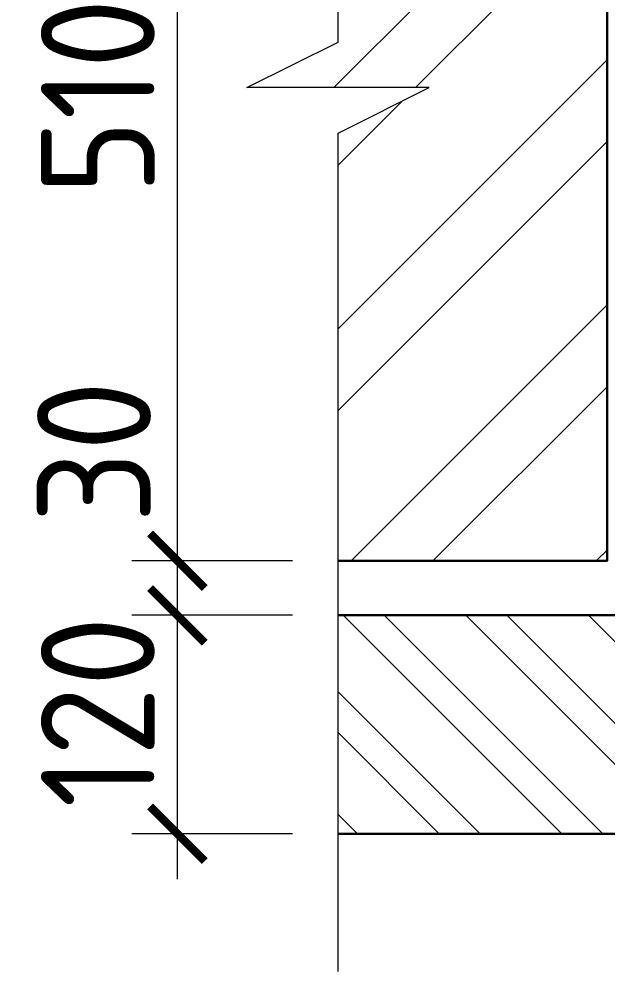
# Model space of a CAD drawing. Header units: millimetres. Extents: x 854812 to 1164625, y 589925 to 823301.
# Drawn here: x 1078856 to 1080149, y 628739 to 630864 of the extents above; entities that cross this region are included whole.
import ezdxf

# ---------------------------------------------------------------- set-up
doc = ezdxf.new("R2010")
doc.units = ezdxf.units.MM
doc.layers.get('Defpoints').update_dxf_attribs({"color": 40})
for name, color, linetype, lineweight in [('размеры', 215, 'Continuous', 13), ('стены', 172, 'Continuous', 30), ('УКАЗАТЕЛЬ', 6, 'Continuous', 13), ('штриховка', 8, 'Continuous', 9)]:
    doc.layers.add(name, color=color, linetype=linetype, lineweight=lineweight)
doc.styles.add('GOST 2.304', font='isocpeur.ttf', dxfattribs={"width": 0.9})
doc.dimstyles.new('25', dxfattribs={"dimscale": 100, "dimtxt": 2.5, "dimasz": 1.2, "dimexe": 1, "dimexo": 1, "dimgap": 0.5, "dimtad": 1, "dimdec": 0, "dimlfac": 0.25, "dimzin": 0, "dimdsep": 46, "dimtxsty": 'GOST 2.304', "dimblk": 'ARCHTICK', "dimcen": 0.09, "dimdle": 1, "dimclrd": 256, "dimclre": 256, "dimclrt": 7, "dimadec": 0, "dimazin": 0, "dimtfac": 1, "dimtdec": 0, "dimtmove": 0, "dimatfit": 3, "dimldrblk": 'ARCHTICK', "dimfxl": 100, "dimtolj": 1, "dimtzin": 0, "dimlwd": 5, "dimlwe": 5, "dimarcsym": 1})

# ---------------------------------------------------------------- blocks, each defined once
blk = doc.blocks.new('_ArchTick')
at = {"color": 0, "linetype": 'ByBlock', "const_width": 0.15}
blk.add_lwpolyline([(-0.5, -0.5), (0.5, 0.5)], dxfattribs=at)
blk = doc.blocks.new('*D1319')
at = {"layer": 'Defpoints', "color": 0, "ltscale": 0.1}
for p in [(1079203.5, 629554.6), (1079556.3, 629554.6), (1079556.3, 629074.6)]:
    blk.add_point(p, dxfattribs=at)
at = {"layer": 'размеры', "lineweight": 5, "ltscale": 0.1}
for p, q in [((1079203.5, 628974.6), (1079203.5, 629654.6)), ((1079456.3, 629554.6), (1079103.5, 629554.6)), ((1079456.3, 629074.6), (1079103.5, 629074.6))]:
    blk.add_line(p, q, dxfattribs=at)
at = {"layer": 'размеры', "lineweight": 5, "ltscale": 0.1, "xscale": 120, "yscale": 120, "zscale": 120}
for p, rotation in [((1079203.5, 629554.6), 90), ((1079203.5, 629074.6), 270)]:
    blk.add_blockref('_ArchTick', p, dxfattribs=dict(at, rotation=rotation))
at = {"layer": 'размеры', "color": 7, "ltscale": 0.1, "insert": (1079028.5, 629342.1), "char_height": 250, "attachment_point": 5, "rotation": 90, "style": 'GOST 2.304'}
blk.add_mtext('\\A1;120', dxfattribs=at)
blk = doc.blocks.new('*D1320')
at = {"layer": 'Defpoints', "color": 0, "ltscale": 0.1}
for p in [(1079203.5, 629674.6), (1079556.3, 629674.6), (1079556.3, 629554.6)]:
    blk.add_point(p, dxfattribs=at)
at = {"layer": 'размеры', "lineweight": 5, "ltscale": 0.1}
for p, q in [((1079203.5, 629454.6), (1079203.5, 629774.6)), ((1079456.3, 629674.6), (1079103.5, 629674.6)), ((1079456.3, 629554.6), (1079103.5, 629554.6))]:
    blk.add_line(p, q, dxfattribs=at)
at = {"layer": 'размеры', "lineweight": 5, "ltscale": 0.1, "xscale": 120, "yscale": 120, "zscale": 120}
for p, rotation in [((1079203.5, 629674.6), 90), ((1079203.5, 629554.6), 270)]:
    blk.add_blockref('_ArchTick', p, dxfattribs=dict(at, rotation=rotation))
at = {"layer": 'размеры', "color": 7, "ltscale": 0.1, "insert": (1079020.2, 629913.7), "char_height": 250, "attachment_point": 5, "rotation": 90, "style": 'GOST 2.304'}
blk.add_mtext('\\A1;30', dxfattribs=at)
blk = doc.blocks.new('*D1321')
at = {"layer": 'Defpoints', "color": 0, "ltscale": 0.1}
for p in [(1079203.5, 631714.6), (1079556.3, 631714.6), (1079556.3, 629674.6)]:
    blk.add_point(p, dxfattribs=at)
at = {"layer": 'размеры', "lineweight": 5, "ltscale": 0.1}
for p, q in [((1079203.5, 629574.6), (1079203.5, 631814.6)), ((1079456.3, 631714.6), (1079103.5, 631714.6)), ((1079456.3, 629674.6), (1079103.5, 629674.6))]:
    blk.add_line(p, q, dxfattribs=at)
at = {"layer": 'размеры', "lineweight": 5, "ltscale": 0.1, "xscale": 120, "yscale": 120, "zscale": 120}
for p, rotation in [((1079203.5, 631714.6), 90), ((1079203.5, 629674.6), 270)]:
    blk.add_blockref('_ArchTick', p, dxfattribs=dict(at, rotation=rotation))
at = {"layer": 'размеры', "color": 7, "ltscale": 0.1, "insert": (1079028.5, 630694.6), "char_height": 250, "attachment_point": 5, "rotation": 90, "style": 'GOST 2.304'}
blk.add_mtext('\\A1;510', dxfattribs=at)

msp = doc.modelspace()

# ---------------------------------------------------------------- hatches: boundary and pattern name
at = {"layer": 'штриховка', "ltscale": 0.1}
h = msp.add_hatch(dxfattribs=at)
h.set_pattern_fill('ANSI32', color=256, scale=20, angle=90, style=0)
h.paths.add_polyline_path([(1089627.3, 635437.5), (1089147.3, 635437.5), (1089147.3, 634834.6), (1089627.3, 634834.6)])
h.paths.add_polyline_path([(1089627.3, 634794.6), (1089147.3, 634794.6), (1089147.3, 633794.6), (1089627.3, 633794.6)])
h.paths.add_polyline_path([(1089627.3, 633754.6), (1089147.3, 633754.6), (1089147.3, 632754.6), (1089627.3, 632754.6)])
h.paths.add_polyline_path([(1089627.3, 632714.6), (1089147.3, 632714.6), (1089147.3, 631714.6), (1089627.3, 631714.6)])
h.paths.add_polyline_path([(1089627.3, 631674.6), (1089147.3, 631674.6), (1089147.3, 630674.6), (1089627.3, 630674.6)])
h.paths.add_polyline_path([(1089627.3, 630634.6), (1089147.3, 630634.6), (1089147.3, 629634.6), (1089627.3, 629634.6)])
h.paths.add_polyline_path([(1089627.3, 629594.6), (1089147.3, 629594.6), (1089147.3, 628594.6), (1089627.3, 628594.6)])
h.paths.add_polyline_path([(1089627.3, 628554.6), (1089147.3, 628554.6), (1089147.3, 627554.6), (1089627.3, 627554.6)])
h.paths.add_polyline_path([(1089627.3, 627514.6), (1088987.3, 627514.6), (1088987.3, 627034.6), (1089627.3, 627034.6)])
h.paths.add_polyline_path([(1088947.3, 627514.6), (1087947.3, 627514.6), (1087947.3, 627034.6), (1088947.3, 627034.6)])
h.paths.add_polyline_path([(1087907.3, 627514.6), (1086907.3, 627514.6), (1086907.3, 627034.6), (1087907.3, 627034.6)])
h.paths.add_polyline_path([(1086867.3, 628034.6), (1086387.3, 628034.6), (1086387.3, 627034.6), (1086867.3, 627034.6)])
h.paths.add_polyline_path([(1086867.3, 629034.6), (1086387.3, 629034.6), (1086387.3, 628074.6), (1086867.3, 628074.6)])
h.paths.add_polyline_path([(1086867.3, 629554.6), (1086187.3, 629554.6), (1086187.3, 629074.6), (1086867.3, 629074.6)])
h.paths.add_polyline_path([(1080387.3, 629554.6), (1080387.3, 629074.6), (1081387.3, 629074.6), (1081387.3, 629554.6)])
h.paths.add_polyline_path([(1080347.3, 629074.6), (1080347.3, 629554.6), (1079556.3, 629554.6), (1079556.3, 629074.6)])
h = msp.add_hatch(dxfattribs=at)
h.set_pattern_fill('ANSI32', color=256, scale=40, style=0)
h.paths.add_polyline_path([(1080147.3, 631714.2), (1079556.3, 631714.2), (1079556.3, 630813.9), (1079356.3, 630713.9), (1079756.3, 630713.9), (1079556.3, 630613.9), (1079556.3, 629674.2), (1080147.3, 629674.2)])
h.paths.add_polyline_path([(1081187.3, 631714.2), (1080187.3, 631714.2), (1080187.3, 629674.2), (1081187.3, 629674.2)])
h.paths.add_polyline_path([(1089027.3, 628635.6), (1086987.3, 628635.6), (1086987.3, 627635.6), (1089027.3, 627635.6)])
h.paths.add_polyline_path([(1089027.3, 629675.6), (1086987.3, 629675.6), (1086987.3, 628675.6), (1089027.3, 628675.6)])
h.paths.add_polyline_path([(1089027.3, 630715.6), (1086987.3, 630715.6), (1086987.3, 629715.6), (1089027.3, 629715.6)])
h.paths.add_polyline_path([(1089027.3, 631714.6), (1086987.3, 631714.6), (1086987.3, 630755.6), (1089027.3, 630755.6)])
h.paths.add_polyline_path([(1086947.3, 631714.6), (1086387.3, 631714.6), (1086387.3, 629715.6), (1086947.3, 629715.6)])
h.paths.add_polyline_path([(1089027.3, 632795.6), (1086987.3, 632795.6), (1086987.3, 631754.6), (1089027.3, 631754.6)])
h.paths.add_polyline_path([(1089027.3, 633835.6), (1086987.3, 633835.6), (1086987.3, 632835.6), (1089027.3, 632835.6)])
h.paths.add_polyline_path([(1089027.3, 634875.6), (1086987.3, 634875.6), (1086987.3, 633875.6), (1089027.3, 633875.6)])
h.paths.add_polyline_path([(1089027.3, 635237.5), (1086987.3, 635237.5), (1086987.3, 634915.6), (1089027.3, 634915.6)])

# ---------------------------------------------------------------- linework, layer by layer
at = {"layer": 'стены', "color": 204, "ltscale": 0.3, "elevation": 0}
for points in [[(1079556.3, 631714.2), (1080147.3, 631714.2), (1080147.3, 629674.2), (1079556.3, 629674.2)], [(1079556.3, 629074.6), (1080347.3, 629074.6), (1080347.3, 629554.6), (1079556.3, 629554.6)]]:
    msp.add_lwpolyline(points, dxfattribs=at)
at = {"layer": 'УКАЗАТЕЛЬ', "ltscale": 100, "elevation": -94.2}
msp.add_lwpolyline([(1079556.3, 628772.1), (1079556.3, 630613.9), (1079756.3, 630713.9), (1079356.3, 630713.9), (1079556.3, 630813.9), (1079556.3, 631969.4)], dxfattribs=at)

# ---------------------------------------------------------------- dimensions: what is measured, and where the dimension line sits
at = {"layer": 'размеры', "ltscale": 0.1}
dim = msp.add_linear_dim(base=(1079203.5, 631714.6, 0), p1=(1079556.3, 629674.6, 0), p2=(1079556.3, 631714.6, 0), angle=90, dimstyle='25', override={"dimtmove": 1}, dxfattribs=at)
dim.commit()
dim.dimension.update_dxf_attribs({"geometry": '*D1321', "text_midpoint": (1079028.5, 630694.6, 0)})
dim = msp.add_linear_dim(base=(1079203.5, 629674.6, 0), p1=(1079556.3, 629554.6, 0), p2=(1079556.3, 629674.6, 0), angle=90, dimstyle='25', override={"dimtmove": 2}, dxfattribs=at)
dim.commit()
dim.dimension.update_dxf_attribs({"geometry": '*D1320', "text_midpoint": (1079020.2, 629913.7, 0), "dimtype": 160})
dim = msp.add_linear_dim(base=(1079203.5, 629554.6, 0), p1=(1079556.3, 629074.6, 0), p2=(1079556.3, 629554.6, 0), angle=90, dimstyle='25', dxfattribs=at)
dim.commit()
dim.dimension.update_dxf_attribs({"geometry": '*D1319', "text_midpoint": (1079203.5, 629342.1, 0), "dimtype": 160})

doc.saveas('drawing.dxf')
